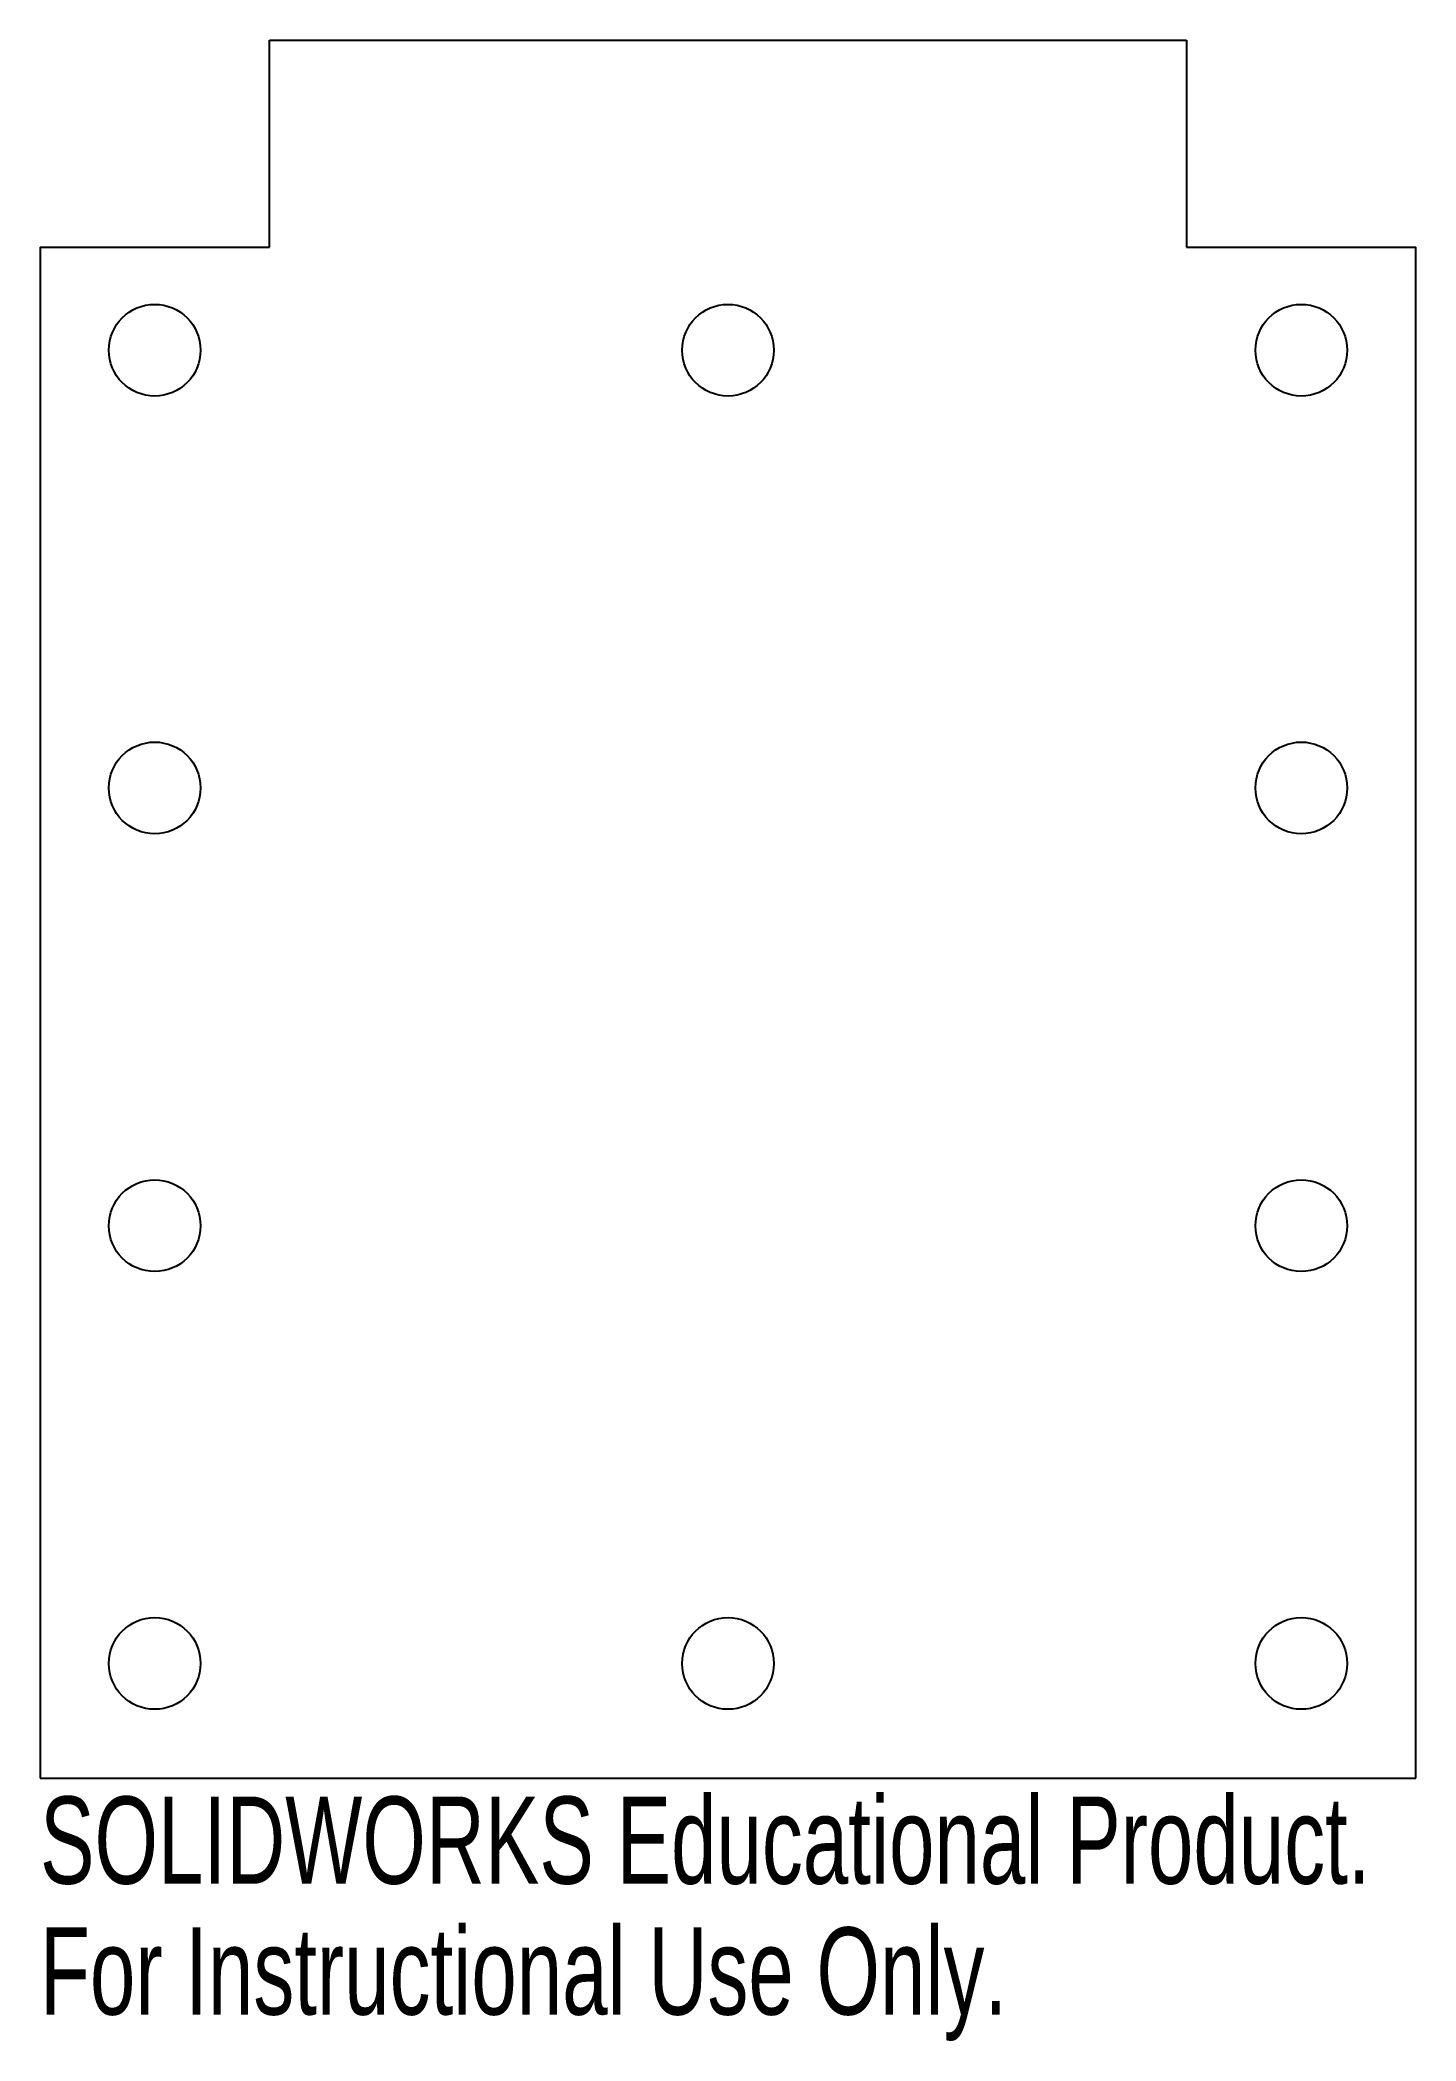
# Model space of a CAD drawing. Header units: inches. Extents: x -1.5 to 1.5, y -3.69 to 0.68.
import ezdxf

# ---------------------------------------------------------------- set-up
doc = ezdxf.new("R2010")
doc.units = ezdxf.units.IN
doc.header["$MEASUREMENT"] = 0
doc.styles.add('SLDTEXTSTYLE0', font='TXT', dxfattribs={"width": 0.7})

msp = doc.modelspace()

# ---------------------------------------------------------------- linework, layer by layer
at = {"color": 7, "linetype": 'Continuous', "lineweight": 25}
for p, q in [((-1, 0.6764), (1, 0.6764)), ((-1, 0.225), (-1, 0.6764)), ((1, 0.6764), (1, 0.225)), ((-1.5, 0.225), (-1, 0.225)), ((-1.5, 0.225), (-1.5, -3.1139)), ((1, 0.225), (1.5, 0.225)), ((1.5, -3.1139), (1.5, 0.225)), ((-1.5, -3.1139), (1.5, -3.1139))]:
    msp.add_line(p, q, dxfattribs=at)
for centre in [(-1.25, 0), (0, 0), (1.25, 0), (-1.25, -0.9546), (1.25, -0.9546), (-1.25, -1.9093), (1.25, -1.9093), (-1.25, -2.8639), (0, -2.8639), (1.25, -2.8639)]:
    msp.add_circle(centre, 0.1, dxfattribs=at)

# ---------------------------------------------------------------- texts
at = {"color": 7, "linetype": 'Continuous', "char_height": 0.1903, "attachment_point": 1, "style": 'SLDTEXTSTYLE0'}
for s, insert in [('SOLIDWORKS Educational Product.', (-1.5, -3.1541)), ('For Instructional Use Only.', (-1.5, -3.4395))]:
    msp.add_mtext(s, dxfattribs=dict(at, insert=insert))

doc.saveas('drawing.dxf')
